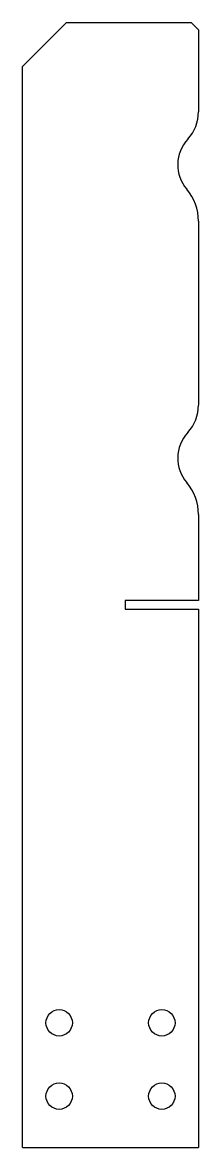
# Model space of a CAD drawing. Extents: x 701 to 821, y 229 to 996.
import ezdxf

# ---------------------------------------------------------------- set-up
doc = ezdxf.new("R2010")
doc.units = 0
doc.layers.get('0').update_dxf_attribs({"linetype": 'CONTINUOUS'})

msp = doc.modelspace()

# ---------------------------------------------------------------- linework, layer by layer
for p, q in [((701.06, 966.21), (731.06, 996.21)), ((731.06, 996.21), (816.06, 996.21)), ((816.06, 996.21), (821.06, 991.21)), ((821.06, 991.21), (821.06, 935.36)), ((701.06, 229.21), (701.06, 966.21)), ((821.06, 860.78), (821.06, 735.36)), ((821.06, 660.78), (821.06, 602.21)), ((821.06, 602.21), (771.06, 602.21)), ((771.06, 602.21), (771.06, 596.21)), ((771.06, 596.21), (821.06, 596.21)), ((821.06, 596.21), (821.06, 229.21)), ((701.06, 229.21), (821.06, 229.21))]:
    msp.add_line(p, q)
for centre in [(726.06, 314.21), (796.06, 314.21), (726.06, 264.21), (796.06, 264.21)]:
    msp.add_circle(centre, 9)
for centre, radius, start, end in [((793.56, 935.36), 27.5, 317.18585, 0), ((832.58, 899.21), 25.7, 137.18585, 220.48574), ((787.56, 860.77), 33.5, 360, 40.48574), ((793.56, 735.36), 27.5, 317.18585, 0), ((832.58, 699.21), 25.7, 137.18585, 220.48574), ((787.56, 660.77), 33.5, 360, 40.48574)]:
    msp.add_arc(centre, radius, start, end)

doc.saveas('drawing.dxf')
